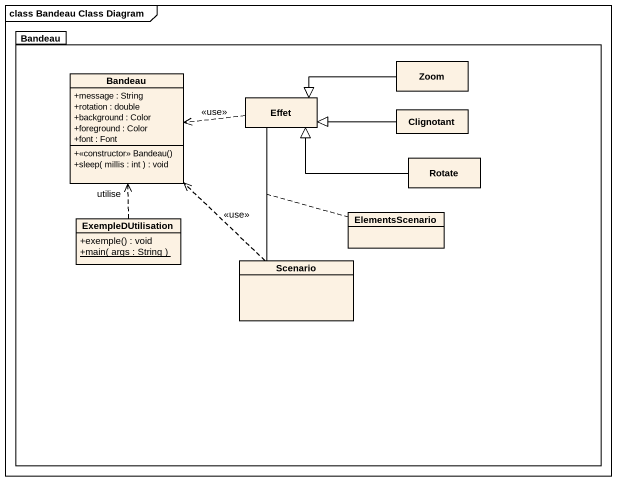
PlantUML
@startuml
mainframe class Bandeau Class Diagram
hide circle
hide empty members
skinparam classAttributeIconSize 0
package Bandeau {
  class "Bandeau" as Bandeau_2 {
    +message : String
    +rotation : double
    +background : Color
    +foreground : Color
    +font : Font
    +<<constructor>> Bandeau()
    +sleep( millis : int ) : void
  }
  class Zoom
  class Effet
  class Clignotant
  class Rotate
  class ExempleDUtilisation {
    +exemple() : void
    {static} +main( args : String )
  }
  class ElementsScenario
  class Scenario
}
Zoom -left-|> Effet
Effet .left.> Bandeau_2 : <<use>>
Clignotant -left-|> Effet
Rotate -left-|> Effet
ExempleDUtilisation .up.> Bandeau_2 : utilise
Scenario .up.> Bandeau_2 : <<use>>
Scenario -up- Effet
(Scenario, Effet) .. ElementsScenario
@enduml
